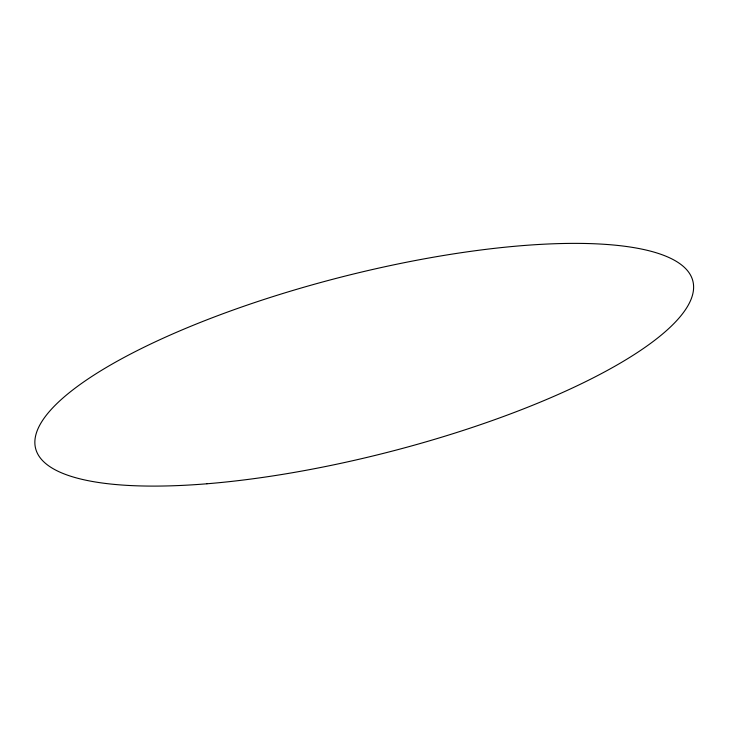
<?xml version="1.0" encoding="UTF-8"?>
<svg xmlns="http://www.w3.org/2000/svg" width="730" height="730" viewBox="0 0 730 730"><rect width="100%" height="100%" fill="white"/><g stroke="black" fill="none" stroke-linecap="round" stroke-linejoin="round"><path stroke-width="1.09" d="M206.937 483.78A339.121 90.629 -14.3 0 0 693.5 284.764A339.121 90.629 -14.3 0 0 192.264 325.671A339.121 90.629 -14.3 0 0 206.937 483.78"/></g></svg>
